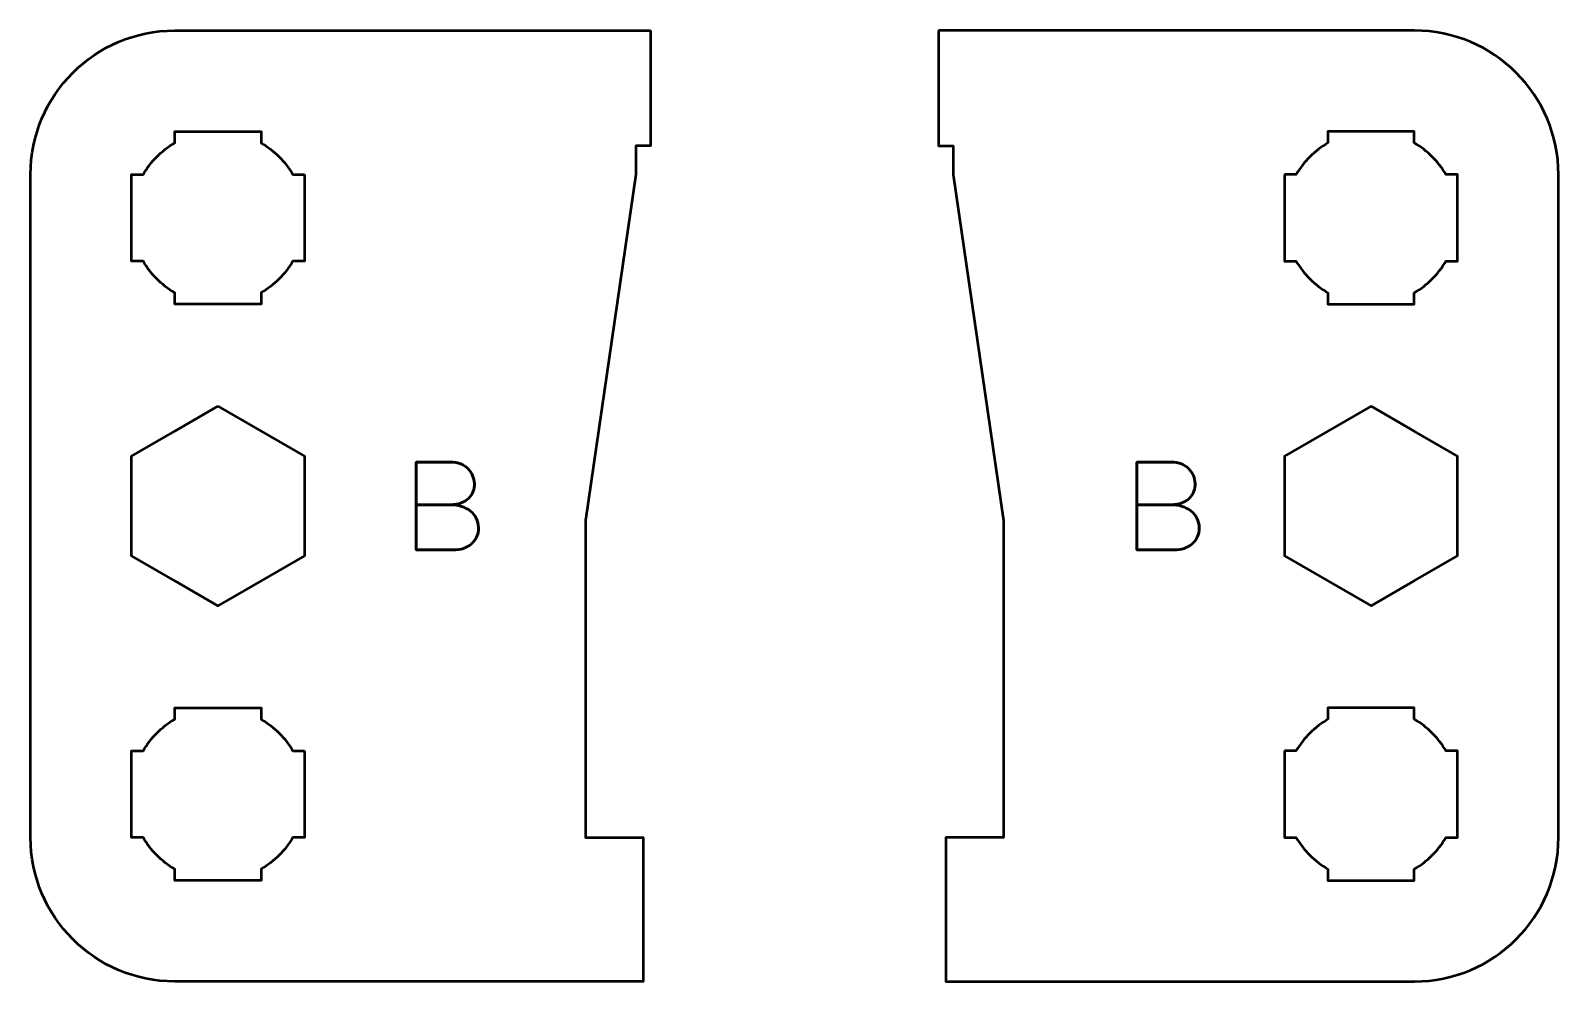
# Model space of a CAD drawing. Header units: centimetres. Extents: x -28.1 to 7.2, y -16.5 to -13.2.
# Drawn here: x -16.15 to -10.85, y -16.5 to -13.2 of the extents above; entities that cross this region are included whole.
import ezdxf

# ---------------------------------------------------------------- set-up
doc = ezdxf.new("R2010")
doc.units = ezdxf.units.CM
doc.header["$MEASUREMENT"] = 0
doc.layers.add('Layer 1', color=7, linetype='Continuous')

msp = doc.modelspace()

# ---------------------------------------------------------------- linework, layer by layer
at = {"layer": 'Layer 1', "lineweight": 53}
for points, knots in [([(-14.00001, -13.2), (-14.00001, -13.2), (-15.65, -13.2), (-15.65, -13.2), (-15.65, -13.2), (-15.92609, -13.2), (-16.15, -13.42391), (-16.15, -13.7), (-16.15, -13.7), (-16.15, -13.7), (-16.15, -16), (-16.15, -16), (-16.15, -16), (-16.15, -16.27609), (-15.92609, -16.5), (-15.65, -16.5), (-15.65, -16.5), (-15.65, -16.5), (-14.225, -16.5), (-14.225, -16.5), (-14.225, -16.5), (-14.225, -16.5), (-14.025, -16.5), (-14.025, -16.5), (-14.025, -16.5), (-14.025, -16.5), (-14.025, -16), (-14.025, -16), (-14.025, -16), (-14.025, -16), (-14.225, -16), (-14.225, -16), (-14.225, -16), (-14.225, -16), (-14.225, -15.9), (-14.225, -15.9), (-14.225, -15.9), (-14.225, -15.9), (-14.225, -14.9), (-14.225, -14.9), (-14.225, -14.9), (-14.225, -14.9), (-14.05001, -13.7), (-14.05001, -13.7), (-14.05001, -13.7), (-14.05001, -13.7), (-14.05001, -13.6), (-14.05001, -13.6), (-14.05001, -13.6), (-14.05001, -13.6), (-14.00001, -13.6), (-14.00001, -13.6), (-14.00001, -13.6), (-14.00001, -13.6), (-14.00001, -13.2), (-14.00001, -13.2)], [0, 0, 0, 0, 0.0714286, 0.0714286, 0.0714286, 0.0714286, 0.1428571, 0.1428571, 0.1428571, 0.1428571, 0.2142857, 0.2142857, 0.2142857, 0.2142857, 0.2857143, 0.2857143, 0.2857143, 0.2857143, 0.3571429, 0.3571429, 0.3571429, 0.3571429, 0.4285714, 0.4285714, 0.4285714, 0.4285714, 0.5, 0.5, 0.5, 0.5, 0.5714286, 0.5714286, 0.5714286, 0.5714286, 0.6428571, 0.6428571, 0.6428571, 0.6428571, 0.7142857, 0.7142857, 0.7142857, 0.7142857, 0.7857143, 0.7857143, 0.7857143, 0.7857143, 0.8571429, 0.8571429, 0.8571429, 0.8571429, 0.9285714, 0.9285714, 0.9285714, 0.9285714, 1, 1, 1, 1]), ([(-12.99999, -13.2), (-12.99999, -13.2), (-11.35, -13.2), (-11.35, -13.2), (-11.35, -13.2), (-11.07391, -13.2), (-10.85, -13.42391), (-10.85, -13.7), (-10.85, -13.7), (-10.85, -13.7), (-10.85, -16), (-10.85, -16), (-10.85, -16), (-10.85, -16.27609), (-11.07391, -16.5), (-11.35, -16.5), (-11.35, -16.5), (-11.35, -16.5), (-12.775, -16.5), (-12.775, -16.5), (-12.775, -16.5), (-12.775, -16.5), (-12.975, -16.5), (-12.975, -16.5), (-12.975, -16.5), (-12.975, -16.5), (-12.975, -16), (-12.975, -16), (-12.975, -16), (-12.975, -16), (-12.775, -16), (-12.775, -16), (-12.775, -16), (-12.775, -16), (-12.775, -15.9), (-12.775, -15.9), (-12.775, -15.9), (-12.775, -15.9), (-12.775, -14.9), (-12.775, -14.9), (-12.775, -14.9), (-12.775, -14.9), (-12.94999, -13.7), (-12.94999, -13.7), (-12.94999, -13.7), (-12.94999, -13.7), (-12.94999, -13.6), (-12.94999, -13.6), (-12.94999, -13.6), (-12.94999, -13.6), (-12.99999, -13.6), (-12.99999, -13.6), (-12.99999, -13.6), (-12.99999, -13.6), (-12.99999, -13.2), (-12.99999, -13.2)], [0, 0, 0, 0, 0.0714286, 0.0714286, 0.0714286, 0.0714286, 0.1428571, 0.1428571, 0.1428571, 0.1428571, 0.2142857, 0.2142857, 0.2142857, 0.2142857, 0.2857143, 0.2857143, 0.2857143, 0.2857143, 0.3571429, 0.3571429, 0.3571429, 0.3571429, 0.4285714, 0.4285714, 0.4285714, 0.4285714, 0.5, 0.5, 0.5, 0.5, 0.5714286, 0.5714286, 0.5714286, 0.5714286, 0.6428571, 0.6428571, 0.6428571, 0.6428571, 0.7142857, 0.7142857, 0.7142857, 0.7142857, 0.7857143, 0.7857143, 0.7857143, 0.7857143, 0.8571429, 0.8571429, 0.8571429, 0.8571429, 0.9285714, 0.9285714, 0.9285714, 0.9285714, 1, 1, 1, 1]), ([(-15.2, -13.7), (-15.2, -13.7), (-15.24015, -13.7), (-15.24015, -13.7), (-15.24015, -13.7), (-15.2665, -13.65447), (-15.30447, -13.6165), (-15.35, -13.59015), (-15.35, -13.59015), (-15.35, -13.59015), (-15.35, -13.55), (-15.35, -13.55), (-15.35, -13.55), (-15.35, -13.55), (-15.5, -13.55), (-15.5, -13.55), (-15.5, -13.55), (-15.5, -13.55), (-15.65, -13.55), (-15.65, -13.55), (-15.65, -13.55), (-15.65, -13.55), (-15.65, -13.59015), (-15.65, -13.59015), (-15.65, -13.59015), (-15.69553, -13.6165), (-15.7335, -13.65447), (-15.75985, -13.7), (-15.75985, -13.7), (-15.75985, -13.7), (-15.8, -13.7), (-15.8, -13.7), (-15.8, -13.7), (-15.8, -13.7), (-15.8, -13.85), (-15.8, -13.85), (-15.8, -13.85), (-15.8, -13.85), (-15.8, -14), (-15.8, -14), (-15.8, -14), (-15.8, -14), (-15.75985, -14), (-15.75985, -14), (-15.75985, -14), (-15.7335, -14.04553), (-15.69553, -14.0835), (-15.65, -14.10985), (-15.65, -14.10985), (-15.65, -14.10985), (-15.65, -14.15), (-15.65, -14.15), (-15.65, -14.15), (-15.65, -14.15), (-15.5, -14.15), (-15.5, -14.15), (-15.5, -14.15), (-15.5, -14.15), (-15.35, -14.15), (-15.35, -14.15), (-15.35, -14.15), (-15.35, -14.15), (-15.35, -14.10985), (-15.35, -14.10985), (-15.35, -14.10985), (-15.30447, -14.0835), (-15.2665, -14.04553), (-15.24015, -14), (-15.24015, -14), (-15.24015, -14), (-15.2, -14), (-15.2, -14), (-15.2, -14), (-15.2, -14), (-15.2, -13.85), (-15.2, -13.85), (-15.2, -13.85), (-15.2, -13.85), (-15.2, -13.7), (-15.2, -13.7)], [0, 0, 0, 0, 0.05, 0.05, 0.05, 0.05, 0.1, 0.1, 0.1, 0.1, 0.15, 0.15, 0.15, 0.15, 0.2, 0.2, 0.2, 0.2, 0.25, 0.25, 0.25, 0.25, 0.3, 0.3, 0.3, 0.3, 0.35, 0.35, 0.35, 0.35, 0.4, 0.4, 0.4, 0.4, 0.45, 0.45, 0.45, 0.45, 0.5, 0.5, 0.5, 0.5, 0.55, 0.55, 0.55, 0.55, 0.6, 0.6, 0.6, 0.6, 0.65, 0.65, 0.65, 0.65, 0.7, 0.7, 0.7, 0.7, 0.75, 0.75, 0.75, 0.75, 0.8, 0.8, 0.8, 0.8, 0.85, 0.85, 0.85, 0.85, 0.9, 0.9, 0.9, 0.9, 0.95, 0.95, 0.95, 0.95, 1, 1, 1, 1]), ([(-11.8, -13.7), (-11.8, -13.7), (-11.75985, -13.7), (-11.75985, -13.7), (-11.75985, -13.7), (-11.7335, -13.65447), (-11.69553, -13.6165), (-11.65, -13.59015), (-11.65, -13.59015), (-11.65, -13.59015), (-11.65, -13.55), (-11.65, -13.55), (-11.65, -13.55), (-11.65, -13.55), (-11.5, -13.55), (-11.5, -13.55), (-11.5, -13.55), (-11.5, -13.55), (-11.35, -13.55), (-11.35, -13.55), (-11.35, -13.55), (-11.35, -13.55), (-11.35, -13.59015), (-11.35, -13.59015), (-11.35, -13.59015), (-11.30447, -13.6165), (-11.2665, -13.65447), (-11.24015, -13.7), (-11.24015, -13.7), (-11.24015, -13.7), (-11.2, -13.7), (-11.2, -13.7), (-11.2, -13.7), (-11.2, -13.7), (-11.2, -13.85), (-11.2, -13.85), (-11.2, -13.85), (-11.2, -13.85), (-11.2, -14), (-11.2, -14), (-11.2, -14), (-11.2, -14), (-11.24015, -14), (-11.24015, -14), (-11.24015, -14), (-11.2665, -14.04553), (-11.30447, -14.0835), (-11.35, -14.10985), (-11.35, -14.10985), (-11.35, -14.10985), (-11.35, -14.15), (-11.35, -14.15), (-11.35, -14.15), (-11.35, -14.15), (-11.5, -14.15), (-11.5, -14.15), (-11.5, -14.15), (-11.5, -14.15), (-11.65, -14.15), (-11.65, -14.15), (-11.65, -14.15), (-11.65, -14.15), (-11.65, -14.10985), (-11.65, -14.10985), (-11.65, -14.10985), (-11.69553, -14.0835), (-11.7335, -14.04553), (-11.75985, -14), (-11.75985, -14), (-11.75985, -14), (-11.8, -14), (-11.8, -14), (-11.8, -14), (-11.8, -14), (-11.8, -13.85), (-11.8, -13.85), (-11.8, -13.85), (-11.8, -13.85), (-11.8, -13.7), (-11.8, -13.7)], [0, 0, 0, 0, 0.05, 0.05, 0.05, 0.05, 0.1, 0.1, 0.1, 0.1, 0.15, 0.15, 0.15, 0.15, 0.2, 0.2, 0.2, 0.2, 0.25, 0.25, 0.25, 0.25, 0.3, 0.3, 0.3, 0.3, 0.35, 0.35, 0.35, 0.35, 0.4, 0.4, 0.4, 0.4, 0.45, 0.45, 0.45, 0.45, 0.5, 0.5, 0.5, 0.5, 0.55, 0.55, 0.55, 0.55, 0.6, 0.6, 0.6, 0.6, 0.65, 0.65, 0.65, 0.65, 0.7, 0.7, 0.7, 0.7, 0.75, 0.75, 0.75, 0.75, 0.8, 0.8, 0.8, 0.8, 0.85, 0.85, 0.85, 0.85, 0.9, 0.9, 0.9, 0.9, 0.95, 0.95, 0.95, 0.95, 1, 1, 1, 1]), ([(-15.5, -14.5036), (-15.5, -14.5036), (-15.65, -14.5902), (-15.65, -14.5902), (-15.65, -14.5902), (-15.65, -14.5902), (-15.8, -14.6768), (-15.8, -14.6768), (-15.8, -14.6768), (-15.8, -14.6768), (-15.8, -14.85), (-15.8, -14.85), (-15.8, -14.85), (-15.8, -14.85), (-15.8, -15.0232), (-15.8, -15.0232), (-15.8, -15.0232), (-15.8, -15.0232), (-15.65, -15.1098), (-15.65, -15.1098), (-15.65, -15.1098), (-15.65, -15.1098), (-15.5, -15.1964), (-15.5, -15.1964), (-15.5, -15.1964), (-15.5, -15.1964), (-15.35, -15.1098), (-15.35, -15.1098), (-15.35, -15.1098), (-15.35, -15.1098), (-15.2, -15.0232), (-15.2, -15.0232), (-15.2, -15.0232), (-15.2, -15.0232), (-15.2, -14.85), (-15.2, -14.85), (-15.2, -14.85), (-15.2, -14.85), (-15.2, -14.6768), (-15.2, -14.6768), (-15.2, -14.6768), (-15.2, -14.6768), (-15.35, -14.5902), (-15.35, -14.5902), (-15.35, -14.5902), (-15.35, -14.5902), (-15.5, -14.5036), (-15.5, -14.5036)], [0, 0, 0, 0, 0.0833333, 0.0833333, 0.0833333, 0.0833333, 0.1666667, 0.1666667, 0.1666667, 0.1666667, 0.25, 0.25, 0.25, 0.25, 0.3333333, 0.3333333, 0.3333333, 0.3333333, 0.4166667, 0.4166667, 0.4166667, 0.4166667, 0.5, 0.5, 0.5, 0.5, 0.5833333, 0.5833333, 0.5833333, 0.5833333, 0.6666667, 0.6666667, 0.6666667, 0.6666667, 0.75, 0.75, 0.75, 0.75, 0.8333333, 0.8333333, 0.8333333, 0.8333333, 0.9166667, 0.9166667, 0.9166667, 0.9166667, 1, 1, 1, 1]), ([(-11.5, -14.5036), (-11.5, -14.5036), (-11.35, -14.5902), (-11.35, -14.5902), (-11.35, -14.5902), (-11.35, -14.5902), (-11.2, -14.6768), (-11.2, -14.6768), (-11.2, -14.6768), (-11.2, -14.6768), (-11.2, -14.85), (-11.2, -14.85), (-11.2, -14.85), (-11.2, -14.85), (-11.2, -15.0232), (-11.2, -15.0232), (-11.2, -15.0232), (-11.2, -15.0232), (-11.35, -15.1098), (-11.35, -15.1098), (-11.35, -15.1098), (-11.35, -15.1098), (-11.5, -15.1964), (-11.5, -15.1964), (-11.5, -15.1964), (-11.5, -15.1964), (-11.65, -15.1098), (-11.65, -15.1098), (-11.65, -15.1098), (-11.65, -15.1098), (-11.8, -15.0232), (-11.8, -15.0232), (-11.8, -15.0232), (-11.8, -15.0232), (-11.8, -14.85), (-11.8, -14.85), (-11.8, -14.85), (-11.8, -14.85), (-11.8, -14.6768), (-11.8, -14.6768), (-11.8, -14.6768), (-11.8, -14.6768), (-11.65, -14.5902), (-11.65, -14.5902), (-11.65, -14.5902), (-11.65, -14.5902), (-11.5, -14.5036), (-11.5, -14.5036)], [0, 0, 0, 0, 0.0833333, 0.0833333, 0.0833333, 0.0833333, 0.1666667, 0.1666667, 0.1666667, 0.1666667, 0.25, 0.25, 0.25, 0.25, 0.3333333, 0.3333333, 0.3333333, 0.3333333, 0.4166667, 0.4166667, 0.4166667, 0.4166667, 0.5, 0.5, 0.5, 0.5, 0.5833333, 0.5833333, 0.5833333, 0.5833333, 0.6666667, 0.6666667, 0.6666667, 0.6666667, 0.75, 0.75, 0.75, 0.75, 0.8333333, 0.8333333, 0.8333333, 0.8333333, 0.9166667, 0.9166667, 0.9166667, 0.9166667, 1, 1, 1, 1]), ([(-15.2, -15.7), (-15.2, -15.7), (-15.24015, -15.7), (-15.24015, -15.7), (-15.24015, -15.7), (-15.2665, -15.65447), (-15.30447, -15.6165), (-15.35, -15.59015), (-15.35, -15.59015), (-15.35, -15.59015), (-15.35, -15.55), (-15.35, -15.55), (-15.35, -15.55), (-15.35, -15.55), (-15.5, -15.55), (-15.5, -15.55), (-15.5, -15.55), (-15.5, -15.55), (-15.65, -15.55), (-15.65, -15.55), (-15.65, -15.55), (-15.65, -15.55), (-15.65, -15.59015), (-15.65, -15.59015), (-15.65, -15.59015), (-15.69553, -15.6165), (-15.7335, -15.65447), (-15.75985, -15.7), (-15.75985, -15.7), (-15.75985, -15.7), (-15.8, -15.7), (-15.8, -15.7), (-15.8, -15.7), (-15.8, -15.7), (-15.8, -15.85), (-15.8, -15.85), (-15.8, -15.85), (-15.8, -15.85), (-15.8, -16), (-15.8, -16), (-15.8, -16), (-15.8, -16), (-15.75985, -16), (-15.75985, -16), (-15.75985, -16), (-15.7335, -16.04553), (-15.69553, -16.0835), (-15.65, -16.10985), (-15.65, -16.10985), (-15.65, -16.10985), (-15.65, -16.15), (-15.65, -16.15), (-15.65, -16.15), (-15.65, -16.15), (-15.5, -16.15), (-15.5, -16.15), (-15.5, -16.15), (-15.5, -16.15), (-15.35, -16.15), (-15.35, -16.15), (-15.35, -16.15), (-15.35, -16.15), (-15.35, -16.10985), (-15.35, -16.10985), (-15.35, -16.10985), (-15.30447, -16.0835), (-15.2665, -16.04553), (-15.24015, -16), (-15.24015, -16), (-15.24015, -16), (-15.2, -16), (-15.2, -16), (-15.2, -16), (-15.2, -16), (-15.2, -15.85), (-15.2, -15.85), (-15.2, -15.85), (-15.2, -15.85), (-15.2, -15.7), (-15.2, -15.7)], [0, 0, 0, 0, 0.05, 0.05, 0.05, 0.05, 0.1, 0.1, 0.1, 0.1, 0.15, 0.15, 0.15, 0.15, 0.2, 0.2, 0.2, 0.2, 0.25, 0.25, 0.25, 0.25, 0.3, 0.3, 0.3, 0.3, 0.35, 0.35, 0.35, 0.35, 0.4, 0.4, 0.4, 0.4, 0.45, 0.45, 0.45, 0.45, 0.5, 0.5, 0.5, 0.5, 0.55, 0.55, 0.55, 0.55, 0.6, 0.6, 0.6, 0.6, 0.65, 0.65, 0.65, 0.65, 0.7, 0.7, 0.7, 0.7, 0.75, 0.75, 0.75, 0.75, 0.8, 0.8, 0.8, 0.8, 0.85, 0.85, 0.85, 0.85, 0.9, 0.9, 0.9, 0.9, 0.95, 0.95, 0.95, 0.95, 1, 1, 1, 1]), ([(-11.8, -15.7), (-11.8, -15.7), (-11.75985, -15.7), (-11.75985, -15.7), (-11.75985, -15.7), (-11.7335, -15.65447), (-11.69553, -15.6165), (-11.65, -15.59015), (-11.65, -15.59015), (-11.65, -15.59015), (-11.65, -15.55), (-11.65, -15.55), (-11.65, -15.55), (-11.65, -15.55), (-11.5, -15.55), (-11.5, -15.55), (-11.5, -15.55), (-11.5, -15.55), (-11.35, -15.55), (-11.35, -15.55), (-11.35, -15.55), (-11.35, -15.55), (-11.35, -15.59015), (-11.35, -15.59015), (-11.35, -15.59015), (-11.30447, -15.6165), (-11.2665, -15.65447), (-11.24015, -15.7), (-11.24015, -15.7), (-11.24015, -15.7), (-11.2, -15.7), (-11.2, -15.7), (-11.2, -15.7), (-11.2, -15.7), (-11.2, -15.85), (-11.2, -15.85), (-11.2, -15.85), (-11.2, -15.85), (-11.2, -16), (-11.2, -16), (-11.2, -16), (-11.2, -16), (-11.24015, -16), (-11.24015, -16), (-11.24015, -16), (-11.2665, -16.04553), (-11.30447, -16.0835), (-11.35, -16.10985), (-11.35, -16.10985), (-11.35, -16.10985), (-11.35, -16.15), (-11.35, -16.15), (-11.35, -16.15), (-11.35, -16.15), (-11.5, -16.15), (-11.5, -16.15), (-11.5, -16.15), (-11.5, -16.15), (-11.65, -16.15), (-11.65, -16.15), (-11.65, -16.15), (-11.65, -16.15), (-11.65, -16.10985), (-11.65, -16.10985), (-11.65, -16.10985), (-11.69553, -16.0835), (-11.7335, -16.04553), (-11.75985, -16), (-11.75985, -16), (-11.75985, -16), (-11.8, -16), (-11.8, -16), (-11.8, -16), (-11.8, -16), (-11.8, -15.85), (-11.8, -15.85), (-11.8, -15.85), (-11.8, -15.85), (-11.8, -15.7), (-11.8, -15.7)], [0, 0, 0, 0, 0.05, 0.05, 0.05, 0.05, 0.1, 0.1, 0.1, 0.1, 0.15, 0.15, 0.15, 0.15, 0.2, 0.2, 0.2, 0.2, 0.25, 0.25, 0.25, 0.25, 0.3, 0.3, 0.3, 0.3, 0.35, 0.35, 0.35, 0.35, 0.4, 0.4, 0.4, 0.4, 0.45, 0.45, 0.45, 0.45, 0.5, 0.5, 0.5, 0.5, 0.55, 0.55, 0.55, 0.55, 0.6, 0.6, 0.6, 0.6, 0.65, 0.65, 0.65, 0.65, 0.7, 0.7, 0.7, 0.7, 0.75, 0.75, 0.75, 0.75, 0.8, 0.8, 0.8, 0.8, 0.85, 0.85, 0.85, 0.85, 0.9, 0.9, 0.9, 0.9, 0.95, 0.95, 0.95, 0.95, 1, 1, 1, 1])]:
    msp.add_open_spline(points, degree=3, knots=knots, dxfattribs=at)
at = {"layer": 'Layer 1', "color": 5, "lineweight": 53}
for points in [[(-14.81244, -14.84555), (-14.81244, -14.84555), (-14.69518, -14.84555), (-14.69518, -14.84555), (-14.69518, -14.84555), (-14.67994, -14.84548), (-14.66696, -14.84337), (-14.65602, -14.8392), (-14.65602, -14.8392), (-14.64515, -14.83511), (-14.63634, -14.82954), (-14.62949, -14.82255), (-14.62949, -14.82255), (-14.62265, -14.81557), (-14.61771, -14.80767), (-14.6146, -14.79892), (-14.6146, -14.79892), (-14.61157, -14.79024), (-14.61016, -14.78121), (-14.61051, -14.7719), (-14.61051, -14.7719), (-14.61094, -14.76258), (-14.61291, -14.75355), (-14.61644, -14.74473), (-14.61644, -14.74473), (-14.6199, -14.73591), (-14.62512, -14.72794), (-14.63196, -14.72081), (-14.63196, -14.72081), (-14.6388, -14.71369), (-14.64734, -14.70804), (-14.65771, -14.70388), (-14.65771, -14.70388), (-14.66809, -14.69965), (-14.68029, -14.69746), (-14.69433, -14.69739), (-14.69433, -14.69739), (-14.69433, -14.69739), (-14.81244, -14.69739), (-14.81244, -14.69739), (-14.81244, -14.69739), (-14.81244, -14.69739), (-14.81244, -15.00261), (-14.81244, -15.00261), (-14.81244, -15.00261), (-14.81244, -15.00261), (-14.68248, -15.00261), (-14.68248, -15.00261), (-14.68248, -15.00261), (-14.67034, -15.00261), (-14.65905, -15.00085), (-14.64861, -14.99739), (-14.64861, -14.99739), (-14.63817, -14.99386), (-14.62907, -14.98885), (-14.62117, -14.98215), (-14.62117, -14.98215), (-14.61333, -14.97552), (-14.6072, -14.96747), (-14.60282, -14.95795), (-14.60282, -14.95795), (-14.59845, -14.94842), (-14.59619, -14.93763), (-14.59612, -14.92556), (-14.59612, -14.92556), (-14.5964, -14.91343), (-14.59894, -14.90249), (-14.60381, -14.89269), (-14.60381, -14.89269), (-14.60868, -14.88288), (-14.61545, -14.87448), (-14.6242, -14.86743), (-14.6242, -14.86743), (-14.63295, -14.86044), (-14.64339, -14.85501), (-14.65539, -14.85127), (-14.65539, -14.85127), (-14.66738, -14.84753), (-14.68064, -14.84563), (-14.69518, -14.84555), (-14.69518, -14.84555), (-14.68064, -14.84563), (-14.66738, -14.84753), (-14.65539, -14.85127), (-14.65539, -14.85127), (-14.64339, -14.85501), (-14.63295, -14.86044), (-14.6242, -14.86743), (-14.6242, -14.86743), (-14.61545, -14.87448), (-14.60868, -14.88288), (-14.60381, -14.89269), (-14.60381, -14.89269), (-14.59894, -14.90249), (-14.5964, -14.91343), (-14.59612, -14.92556), (-14.59612, -14.92556), (-14.59619, -14.93763), (-14.59845, -14.94842), (-14.60282, -14.95795), (-14.60282, -14.95795), (-14.6072, -14.96747), (-14.61333, -14.97552), (-14.62117, -14.98215), (-14.62117, -14.98215), (-14.62907, -14.98885), (-14.63817, -14.99386), (-14.64861, -14.99739), (-14.64861, -14.99739), (-14.65905, -15.00085), (-14.67034, -15.00261), (-14.68248, -15.00261), (-14.68248, -15.00261), (-14.68248, -15.00261), (-14.81244, -15.00261), (-14.81244, -15.00261), (-14.81244, -15.00261), (-14.81244, -15.00261), (-14.81244, -14.69739), (-14.81244, -14.69739), (-14.81244, -14.69739), (-14.81244, -14.69739), (-14.69433, -14.69739), (-14.69433, -14.69739), (-14.69433, -14.69739), (-14.68029, -14.69746), (-14.66809, -14.69965), (-14.65771, -14.70388), (-14.65771, -14.70388), (-14.64734, -14.70804), (-14.6388, -14.71369), (-14.63196, -14.72081), (-14.63196, -14.72081), (-14.62512, -14.72794), (-14.6199, -14.73591), (-14.61644, -14.74473), (-14.61644, -14.74473), (-14.61291, -14.75355), (-14.61094, -14.76258), (-14.61051, -14.7719), (-14.61051, -14.7719), (-14.61016, -14.78121), (-14.61157, -14.79024), (-14.6146, -14.79892), (-14.6146, -14.79892), (-14.61771, -14.80767), (-14.62265, -14.81557), (-14.62949, -14.82255), (-14.62949, -14.82255), (-14.63634, -14.82954), (-14.64515, -14.83511), (-14.65602, -14.8392), (-14.65602, -14.8392), (-14.66696, -14.84337), (-14.67994, -14.84548), (-14.69518, -14.84555), (-14.69518, -14.84555), (-14.69518, -14.84555), (-14.81244, -14.84555), (-14.81244, -14.84555)], [(-12.31244, -14.84555), (-12.31244, -14.84555), (-12.19518, -14.84555), (-12.19518, -14.84555), (-12.19518, -14.84555), (-12.17994, -14.84548), (-12.16696, -14.84337), (-12.15602, -14.8392), (-12.15602, -14.8392), (-12.14515, -14.83511), (-12.13634, -14.82954), (-12.12949, -14.82255), (-12.12949, -14.82255), (-12.12265, -14.81557), (-12.11771, -14.80767), (-12.1146, -14.79892), (-12.1146, -14.79892), (-12.11157, -14.79024), (-12.11016, -14.78121), (-12.11051, -14.7719), (-12.11051, -14.7719), (-12.11094, -14.76258), (-12.11291, -14.75355), (-12.11644, -14.74473), (-12.11644, -14.74473), (-12.1199, -14.73591), (-12.12512, -14.72794), (-12.13196, -14.72081), (-12.13196, -14.72081), (-12.1388, -14.71369), (-12.14734, -14.70804), (-12.15771, -14.70388), (-12.15771, -14.70388), (-12.16809, -14.69965), (-12.18029, -14.69746), (-12.19433, -14.69739), (-12.19433, -14.69739), (-12.19433, -14.69739), (-12.31244, -14.69739), (-12.31244, -14.69739), (-12.31244, -14.69739), (-12.31244, -14.69739), (-12.31244, -15.00261), (-12.31244, -15.00261), (-12.31244, -15.00261), (-12.31244, -15.00261), (-12.18248, -15.00261), (-12.18248, -15.00261), (-12.18248, -15.00261), (-12.17034, -15.00261), (-12.15905, -15.00085), (-12.14861, -14.99739), (-12.14861, -14.99739), (-12.13817, -14.99386), (-12.12907, -14.98885), (-12.12117, -14.98215), (-12.12117, -14.98215), (-12.11333, -14.97552), (-12.1072, -14.96747), (-12.10282, -14.95795), (-12.10282, -14.95795), (-12.09845, -14.94842), (-12.09619, -14.93763), (-12.09612, -14.92556), (-12.09612, -14.92556), (-12.0964, -14.91343), (-12.09894, -14.90249), (-12.10381, -14.89269), (-12.10381, -14.89269), (-12.10868, -14.88288), (-12.11545, -14.87448), (-12.1242, -14.86743), (-12.1242, -14.86743), (-12.13295, -14.86044), (-12.14339, -14.85501), (-12.15539, -14.85127), (-12.15539, -14.85127), (-12.16738, -14.84753), (-12.18064, -14.84563), (-12.19518, -14.84555), (-12.19518, -14.84555), (-12.18064, -14.84563), (-12.16738, -14.84753), (-12.15539, -14.85127), (-12.15539, -14.85127), (-12.14339, -14.85501), (-12.13295, -14.86044), (-12.1242, -14.86743), (-12.1242, -14.86743), (-12.11545, -14.87448), (-12.10868, -14.88288), (-12.10381, -14.89269), (-12.10381, -14.89269), (-12.09894, -14.90249), (-12.0964, -14.91343), (-12.09612, -14.92556), (-12.09612, -14.92556), (-12.09619, -14.93763), (-12.09845, -14.94842), (-12.10282, -14.95795), (-12.10282, -14.95795), (-12.1072, -14.96747), (-12.11333, -14.97552), (-12.12117, -14.98215), (-12.12117, -14.98215), (-12.12907, -14.98885), (-12.13817, -14.99386), (-12.14861, -14.99739), (-12.14861, -14.99739), (-12.15905, -15.00085), (-12.17034, -15.00261), (-12.18248, -15.00261), (-12.18248, -15.00261), (-12.18248, -15.00261), (-12.31244, -15.00261), (-12.31244, -15.00261), (-12.31244, -15.00261), (-12.31244, -15.00261), (-12.31244, -14.69739), (-12.31244, -14.69739), (-12.31244, -14.69739), (-12.31244, -14.69739), (-12.19433, -14.69739), (-12.19433, -14.69739), (-12.19433, -14.69739), (-12.18029, -14.69746), (-12.16809, -14.69965), (-12.15771, -14.70388), (-12.15771, -14.70388), (-12.14734, -14.70804), (-12.1388, -14.71369), (-12.13196, -14.72081), (-12.13196, -14.72081), (-12.12512, -14.72794), (-12.1199, -14.73591), (-12.11644, -14.74473), (-12.11644, -14.74473), (-12.11291, -14.75355), (-12.11094, -14.76258), (-12.11051, -14.7719), (-12.11051, -14.7719), (-12.11016, -14.78121), (-12.11157, -14.79024), (-12.1146, -14.79892), (-12.1146, -14.79892), (-12.11771, -14.80767), (-12.12265, -14.81557), (-12.12949, -14.82255), (-12.12949, -14.82255), (-12.13634, -14.82954), (-12.14515, -14.83511), (-12.15602, -14.8392), (-12.15602, -14.8392), (-12.16696, -14.84337), (-12.17994, -14.84548), (-12.19518, -14.84555), (-12.19518, -14.84555), (-12.19518, -14.84555), (-12.31244, -14.84555), (-12.31244, -14.84555)]]:
    msp.add_open_spline(points, degree=3, knots=[0, 0, 0, 0, 0.025, 0.025, 0.025, 0.025, 0.05, 0.05, 0.05, 0.05, 0.075, 0.075, 0.075, 0.075, 0.1, 0.1, 0.1, 0.1, 0.125, 0.125, 0.125, 0.125, 0.15, 0.15, 0.15, 0.15, 0.175, 0.175, 0.175, 0.175, 0.2, 0.2, 0.2, 0.2, 0.225, 0.225, 0.225, 0.225, 0.25, 0.25, 0.25, 0.25, 0.275, 0.275, 0.275, 0.275, 0.3, 0.3, 0.3, 0.3, 0.325, 0.325, 0.325, 0.325, 0.35, 0.35, 0.35, 0.35, 0.375, 0.375, 0.375, 0.375, 0.4, 0.4, 0.4, 0.4, 0.425, 0.425, 0.425, 0.425, 0.45, 0.45, 0.45, 0.45, 0.475, 0.475, 0.475, 0.475, 0.5, 0.5, 0.5, 0.5, 0.525, 0.525, 0.525, 0.525, 0.55, 0.55, 0.55, 0.55, 0.575, 0.575, 0.575, 0.575, 0.6, 0.6, 0.6, 0.6, 0.625, 0.625, 0.625, 0.625, 0.65, 0.65, 0.65, 0.65, 0.675, 0.675, 0.675, 0.675, 0.7, 0.7, 0.7, 0.7, 0.725, 0.725, 0.725, 0.725, 0.75, 0.75, 0.75, 0.75, 0.775, 0.775, 0.775, 0.775, 0.8, 0.8, 0.8, 0.8, 0.825, 0.825, 0.825, 0.825, 0.85, 0.85, 0.85, 0.85, 0.875, 0.875, 0.875, 0.875, 0.9, 0.9, 0.9, 0.9, 0.925, 0.925, 0.925, 0.925, 0.95, 0.95, 0.95, 0.95, 0.975, 0.975, 0.975, 0.975, 1, 1, 1, 1], dxfattribs=at)

doc.saveas('drawing.dxf')
